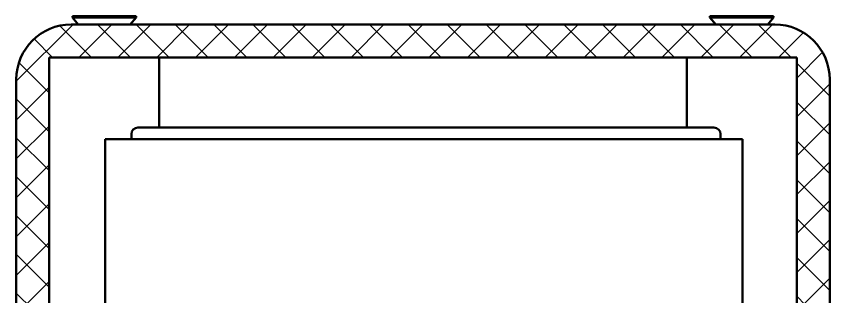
# Model space of a CAD drawing. Header units: inches. Extents: x -14 to 5184, y -66 to 1689.
# Drawn here: x 2642.9 to 2716.9, y 1662.7 to 1688.2 of the extents above; entities that cross this region are included whole.
import ezdxf

# ---------------------------------------------------------------- set-up
doc = ezdxf.new("R2010")
doc.units = ezdxf.units.IN
doc.header["$MEASUREMENT"] = 0
doc.linetypes.add('ACAD_ISO08W100', pattern=[36, 24, -3, 6, -3])
for name, color, linetype, lineweight in [('Видимый контур (ГОСТ)', 7, 'Continuous', 50), ('Осевая линия (ГОСТ)', 7, 'ACAD_ISO08W100', 25), ('Штриховка (ГОСТ)', 7, 'Continuous', 18)]:
    doc.layers.add(name, color=color, linetype=linetype, lineweight=lineweight)

msp = doc.modelspace()

# ---------------------------------------------------------------- hatches: boundary and pattern name
at = {"layer": 'Штриховка (ГОСТ)'}
h = msp.add_hatch(dxfattribs=at)
h.set_pattern_fill('ANSI37', color=256, scale=20, style=0)
h.set_pattern_definition([(45, (-1121.4714, 863.0554), (-1.767767, 1.767767), []), (135, (-1121.4714, 863.0554), (-1.767767, -1.767767), [])])
edge = h.paths.add_edge_path()
edge.add_ellipse((2711.9048, 1682.4975), major_axis=(5, 0), ratio=1, start_angle=0, end_angle=90)
edge.add_line((2711.9048, 1687.4975), (2647.9048, 1687.4975))
edge.add_ellipse((2647.9048, 1682.4975), major_axis=(0, 5), ratio=1, start_angle=0, end_angle=90)
edge.add_line((2642.9048, 1682.4975), (2642.9048, 1660.6081))
edge.add_line((2642.9048, 1660.6081), (2642.9048, 1660.4975))
edge.add_line((2642.9048, 1660.4975), (2644.4048, 1660.4975))
edge.add_line((2644.4048, 1660.4975), (2644.4048, 1661.9975))
edge.add_line((2644.4048, 1661.9975), (2645.8889, 1661.9975))
edge.add_line((2645.8889, 1661.9975), (2645.9048, 1661.9975))
edge.add_line((2645.9048, 1661.9975), (2645.9048, 1684.4975))
edge.add_line((2645.9048, 1684.4975), (2713.9048, 1684.4975))
edge.add_line((2713.9048, 1684.4975), (2713.9048, 1662.1081))
edge.add_line((2713.9048, 1662.1081), (2713.9048, 1661.9975))
edge.add_line((2713.9048, 1661.9975), (2715.3889, 1661.9975))
edge.add_line((2715.3889, 1661.9975), (2715.4048, 1661.9975))
edge.add_line((2715.4048, 1661.9975), (2715.4048, 1660.6081))
edge.add_line((2715.4048, 1660.6081), (2715.4048, 1660.4975))
edge.add_line((2715.4048, 1660.4975), (2716.8889, 1660.4975))
edge.add_line((2716.8889, 1660.4975), (2716.9048, 1660.4975))
edge.add_line((2716.9048, 1660.4975), (2716.9048, 1682.4975))

# ---------------------------------------------------------------- linework, layer by layer
at = {"layer": 'Видимый контур (ГОСТ)'}
for p, q in [((2653.8048, 1688.2475), (2648.0048, 1688.2475)), ((2648.0048, 1688.2475), (2648.0048, 1688.1308)), ((2648.0048, 1688.1308), (2653.8048, 1688.1308)), ((2648.5476, 1687.4975), (2648.0048, 1688.1308)), ((2653.2619, 1687.4975), (2653.8048, 1688.1308)), ((2653.8048, 1688.2475), (2653.8048, 1688.1308)), ((2711.8048, 1688.2475), (2706.0048, 1688.2475)), ((2706.0048, 1688.2475), (2706.0048, 1688.1308)), ((2706.0048, 1688.1308), (2711.8048, 1688.1308)), ((2706.5476, 1687.4975), (2706.0048, 1688.1308)), ((2711.2619, 1687.4975), (2711.8048, 1688.1308)), ((2711.8048, 1688.2475), (2711.8048, 1688.1308)), ((2647.9048, 1687.4975), (2711.9048, 1687.4975)), ((2645.9048, 1684.4975), (2645.9048, 1661.9975)), ((2713.9048, 1684.4975), (2645.9048, 1684.4975)), ((2655.9048, 1678.1264), (2655.9048, 1684.4975)), ((2703.9048, 1684.4975), (2703.9048, 1678.1264)), ((2713.9048, 1661.9975), (2713.9048, 1684.4975)), ((2642.9048, 1660.4975), (2642.9048, 1682.4975)), ((2716.9048, 1682.4975), (2716.9048, 1660.4975)), ((2659.0769, 1678.1264), (2653.9769, 1678.1264)), ((2691.4769, 1678.1269), (2659.0769, 1678.1269)), ((2691.4769, 1678.1269), (2701.2769, 1678.1269)), ((2691.4769, 1678.1264), (2706.3769, 1678.1264)), ((2701.2769, 1678.1264), (2701.2769, 1678.1269)), ((2650.9769, 1677.0764), (2652.9769, 1677.0764)), ((2650.9769, 1672.0764), (2650.9769, 1677.0764)), ((2653.3769, 1677.5264), (2653.3769, 1677.0764)), ((2706.9769, 1677.0764), (2706.9769, 1677.5264)), ((2706.9769, 1677.0764), (2708.9769, 1677.0764)), ((2708.9769, 1677.0764), (2708.9769, 1661.0764)), ((2650.9769, 1665.0764), (2650.9769, 1672.0764)), ((2650.9769, 1661.9975), (2650.9769, 1665.0764))]:
    msp.add_line(p, q, dxfattribs=at)
at = {"layer": 'Видимый контур (ГОСТ)', "ltscale": 0.5}
msp.add_line((2652.9769, 1677.0764), (2706.9769, 1677.0764), dxfattribs=at)
at = {"layer": 'Видимый контур (ГОСТ)'}
for centre, radius, start, end in [((2647.9048, 1682.4975), 5, 90, 180), ((2711.9048, 1682.4975), 5, 0, 90), ((2653.9769, 1677.5264), 0.6, 90, 180), ((2706.3769, 1677.5264), 0.6, 0, 90)]:
    msp.add_arc(centre, radius, start, end, dxfattribs=at)
at = {"layer": 'Осевая линия (ГОСТ)', "ltscale": 0.1}
msp.add_line((2650.9769, 1663.5369), (2650.9769, 1648.4695), dxfattribs=at)

doc.saveas('drawing.dxf')
